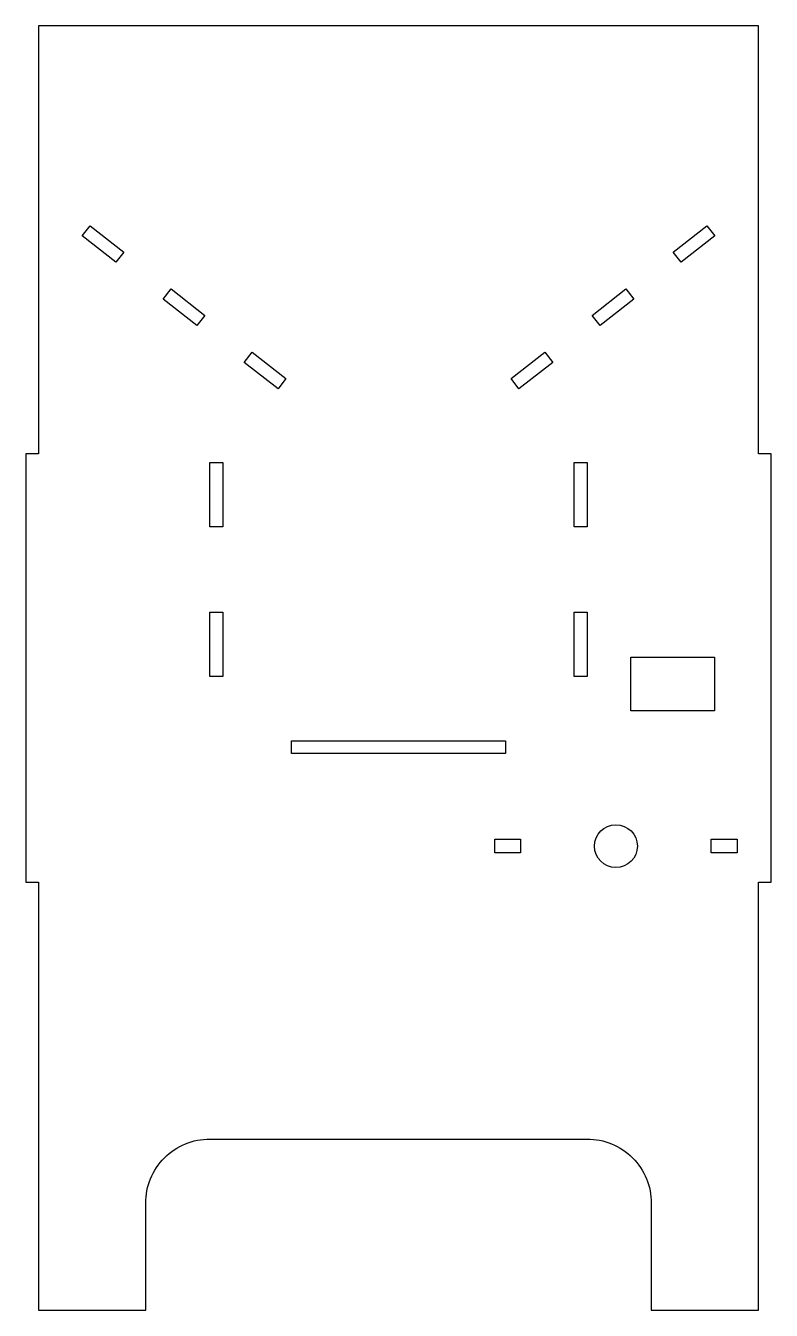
# Model space of a CAD drawing. Header units: millimetres. Extents: x -87 to 87, y -130 to 170.
import ezdxf

# ---------------------------------------------------------------- set-up
doc = ezdxf.new("R2010")
doc.units = ezdxf.units.MM

msp = doc.modelspace()

# ---------------------------------------------------------------- linework, layer by layer
msp.add_lwpolyline([(-59, -130), (-59, -105, -0.414214), (-44, -90), (44, -90, -0.414214), (59, -105), (59, -130), (84, -130), (84, -30), (87, -30), (87, 70), (84, 70), (84, 170), (-84, 170), (-84, 70), (-87, 70), (-87, -30), (-84, -30), (-84, -130)], format="xyb", close=True)
for points in [[(-71.98, 123.29), (-64.1, 117.13), (-65.94, 114.77), (-73.82, 120.92)], [(64.1, 117.13), (71.98, 123.29), (73.82, 120.92), (65.94, 114.77)], [(-54.91, 106.15), (-53.06, 108.51), (-45.18, 102.35), (-47.03, 99.99)], [(53.06, 108.51), (54.91, 106.15), (47.03, 99.99), (45.18, 102.35)], [(-26.27, 87.58), (-28.12, 85.21), (-36, 91.37), (-34.15, 93.74)], [(28.12, 85.21), (26.27, 87.58), (34.15, 93.74), (36, 91.37)], [(-41, 68), (-41, 53), (-44, 53), (-44, 68)], [(41, 53), (41, 68), (44, 68), (44, 53)], [(-41, 18), (-44, 18), (-44, 33), (-41, 33)], [(44, 33), (44, 18), (41, 18), (41, 33)], [(54.25, 22.55), (73.75, 22.55), (73.75, 10), (54.25, 10)], [(25, 0), (-25, 0), (-25, 3), (25, 3)], [(22.5, -20), (28.5, -20), (28.5, -23.2), (22.5, -23.2)], [(73, -20), (79, -20), (79, -23.2), (73, -23.2)]]:
    msp.add_lwpolyline(points, close=True)
msp.add_circle((50.75, -21.6), 5)

doc.saveas('drawing.dxf')
